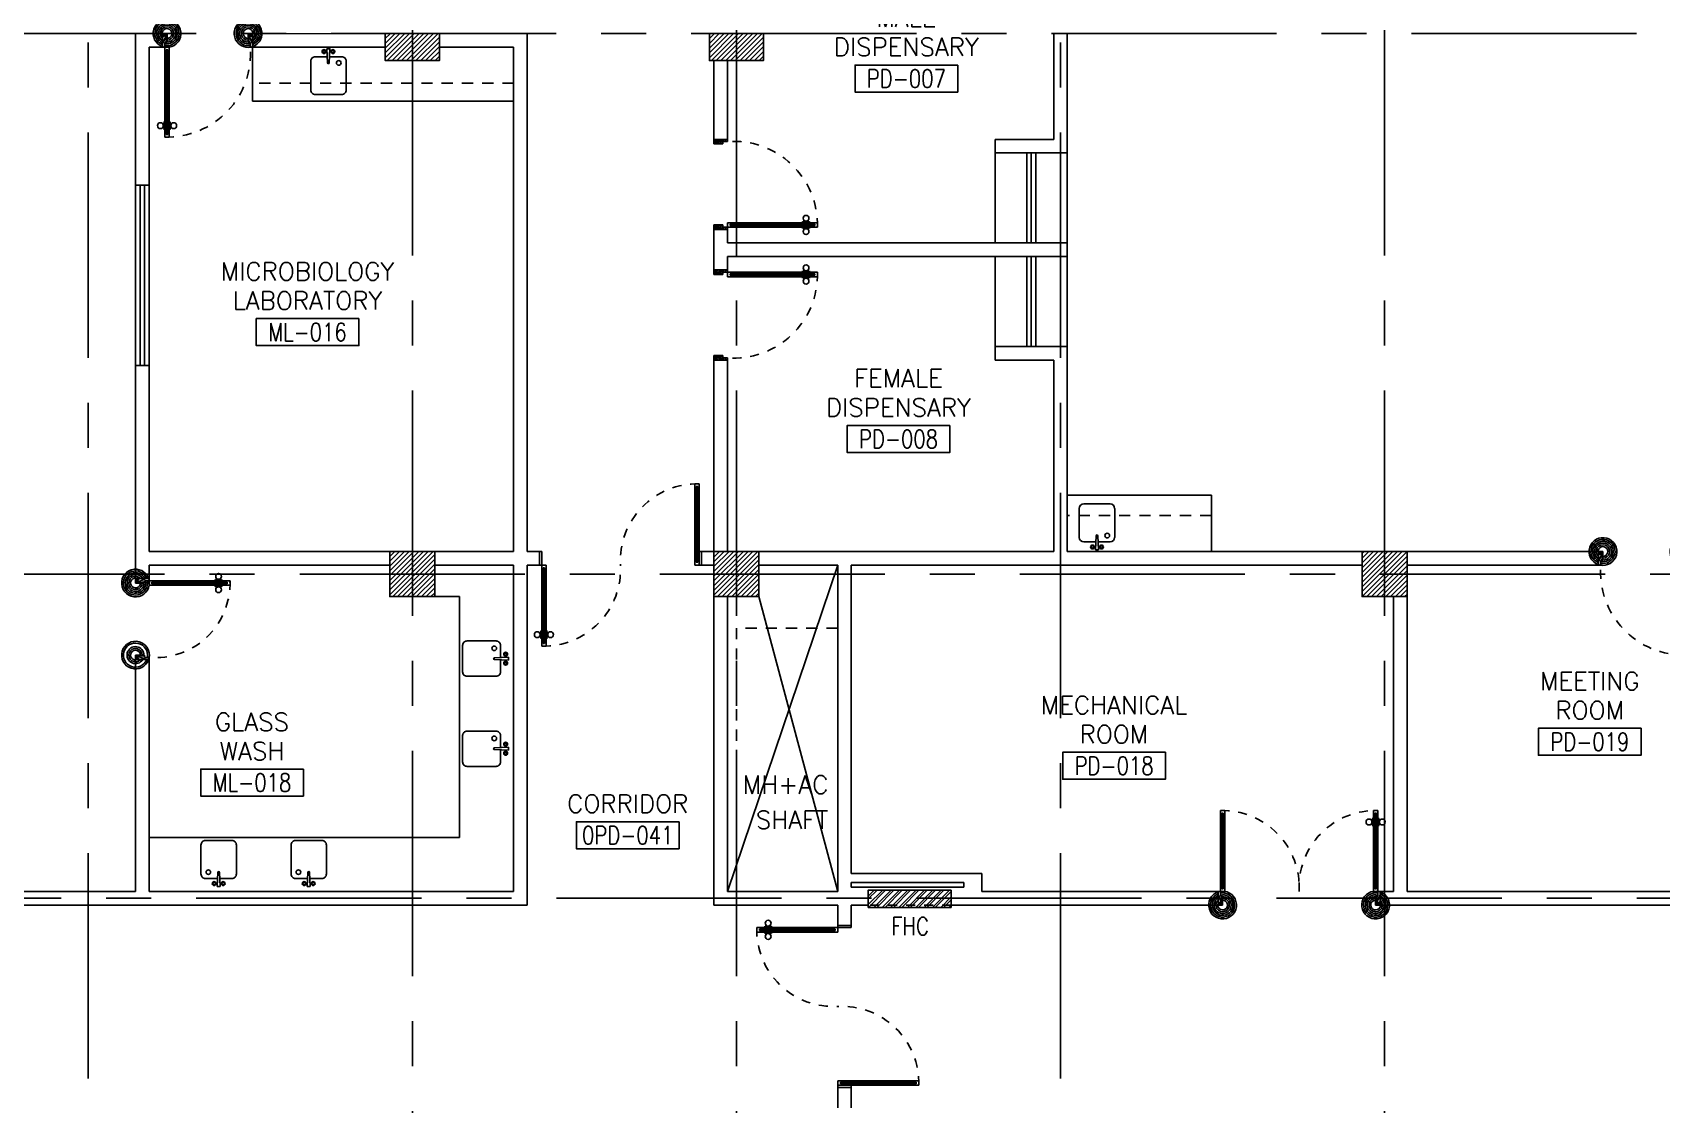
# Model space of a CAD drawing. Extents: x 417820 to 418048, y 43448 to 43539.
# Drawn here: x 417841.64 to 417859.73, y 43482.59 to 43494.48 of the extents above; entities that cross this region are included whole.
import ezdxf
from ezdxf.enums import TextEntityAlignment as Align

# ---------------------------------------------------------------- set-up
doc = ezdxf.new("R2010")
doc.units = 0
doc.header["$MEASUREMENT"] = 0
for name, pattern in [('CENTERX2', [4, 2.5, -0.5, 0.5, -0.5]), ('HIDDEN', [0.375, 0.25, -0.125]), ('HIDDEN2', [0.1875, 0.125, -0.0625])]:
    doc.linetypes.add(name, pattern=pattern)
doc.layers.get('0').update_dxf_attribs({"color": 11, "linetype": 'CONTINUOUS'})
for name, color, linetype in [('AXES', 11, 'CENTERX2'), ('COL', 11, 'CONTINUOUS'), ('COUNTER', 11, 'CONTINUOUS'), ('DIM', 11, 'CONTINUOUS'), ('DOOR', 11, 'CONTINUOUS'), ('FHC', 11, 'CONTINUOUS'), ('GAR', 11, 'CONTINUOUS'), ('HAT', 11, 'CONTINUOUS'), ('HIDDEN', 11, 'HIDDEN2'), ('Locker', 11, 'CONTINUOUS'), ('ME-FIX', 11, 'CONTINUOUS'), ('RM-BOX', 11, 'CONTINUOUS'), ('RM-NAME', 11, 'CONTINUOUS'), ('RM-NO', 11, 'CONTINUOUS'), ('WALL', 11, 'CONTINUOUS'), ('WIN', 11, 'CONTINUOUS')]:
    doc.layers.add(name, color=color, linetype=linetype)
doc.styles.add('ROMANS', font='ROMANS.shx', dxfattribs={"width": 0.6})

# ---------------------------------------------------------------- blocks, each defined once
blk = doc.blocks.new('A$C272A55A0')
at = {"layer": 'DOOR', "color": 0, "linetype": 'ByBlock'}
for p, q in [((0, 900), (0, 1050)), ((50, 1050), (0, 1050)), ((25, 950), (50, 950)), ((25, 900), (25, 950)), ((50, 950), (50, 1050)), ((1750, 950), (1750, 1050)), ((1750, 1050), (1800, 1050)), ((1775, 950), (1750, 950)), ((1775, 900), (1775, 950)), ((1800, 1050), (1800, 900)), ((0, 900), (25, 900)), ((75, 900), (25, 900)), ((25, 850), (25, 900)), ((42, 850), (25, 850)), ((58, 870), (42, 870)), ((42, 870), (42, 850)), ((58, 850), (58, 870)), ((75, 850), (58, 850)), ((75, 900), (75, 850)), ((1725, 900), (1775, 900)), ((1725, 900), (1725, 850)), ((1725, 850), (1742, 850)), ((1742, 870), (1758, 870)), ((1742, 850), (1742, 870)), ((1758, 870), (1758, 850)), ((1758, 850), (1775, 850)), ((1800, 900), (1775, 900)), ((1775, 850), (1775, 900)), ((25, 50), (42, 50)), ((25, 50), (25, 0)), ((25, 0), (75, 0)), ((75, 0), (25, 0)), ((42, 50), (42, 30)), ((42, 30), (58, 30)), ((58, 50), (75, 50)), ((58, 50), (58, 30)), ((75, 50), (75, 0)), ((1718, 160), (1709, 160)), ((1709, 95), (1709, 160)), ((1718, 95), (1709, 95)), ((1725, 173), (1718, 173)), ((1718, 173), (1718, 83)), ((1718, 95), (1718, 160)), ((1725, 83), (1718, 83)), ((1742, 50), (1725, 50)), ((1725, 50), (1725, 0)), ((1775, 0), (1725, 0)), ((1725, 0), (1775, 0)), ((1742, 50), (1742, 30)), ((1758, 30), (1742, 30)), ((1775, 50), (1758, 50)), ((1758, 50), (1758, 30)), ((1775, 173), (1782, 173)), ((1775, 83), (1782, 83)), ((1775, 50), (1775, 0)), ((1782, 173), (1782, 83)), ((1782, 160), (1791, 160)), ((1782, 95), (1782, 160)), ((1782, 95), (1791, 95)), ((1791, 95), (1791, 160))]:
    blk.add_line(p, q, dxfattribs=at)
at = {"layer": 'DOOR', "color": 9, "linetype": 'ByBlock'}
for p, q in [((50, 1050), (0, 1010)), ((50, 1050), (0, 937)), ((50, 1050), (37, 950)), ((1750, 1050), (1800, 1010)), ((1750, 1050), (1800, 937)), ((1750, 1050), (1763, 950))]:
    blk.add_line(p, q, dxfattribs=at)
at = {"layer": 'DOOR', "linetype": 'ByBlock'}
for p, q in [((25, 850), (25, 50)), ((42, 850), (42, 50)), ((58, 850), (58, 50)), ((75, 50), (75, 850)), ((1725, 50), (1725, 850)), ((1742, 850), (1742, 50)), ((1758, 850), (1758, 50)), ((1775, 850), (1775, 50))]:
    blk.add_line(p, q, dxfattribs=at)
at = {"layer": 'DOOR', "color": 0, "linetype": 'ByBlock'}
for centre in [(1676, 128), (1824, 128)]:
    blk.add_circle(centre, 32.4, dxfattribs=at)
at = {"layer": 'DOOR', "color": 9, "linetype": 'ByBlock'}
for centre, radius, start, end in [((50, 1050), 54.4, 203.2074, 270), ((50, 1050), 74.4, 227.7764, 270), ((50, 1050), 94.4, 238.0182, 270), ((50, 1050), 114, 244.0838, 257.3774), ((50, 1050), 134, 248.1598, 259.28), ((50, 1050), 34.4, 180, 270), ((50, 1050), 14.4, 180, 270), ((1750, 1050), 14.4, 270, 0), ((1750, 1050), 34.4, 270, 0), ((1750, 1050), 54.4, 270, 336.7926), ((1750, 1050), 74.4, 270, 312.2236), ((1750, 1050), 94.4, 270, 301.9818), ((1750, 1050), 114, 282.6226, 295.9162), ((1750, 1050), 134, 280.72, 291.8402), ((50, 1050), 154, 251.1053, 256.2858), ((1750, 1050), 154, 283.7142, 288.8947)]:
    blk.add_arc(centre, radius, start, end, dxfattribs=at)
at = {"layer": 'DOOR', "linetype": 'HIDDEN', "ltscale": 0.5}
for centre, start, end in [((50, 851), 268.3174, 3.2965), ((1750, 851), 176.7035, 271.6826)]:
    blk.add_arc(centre, 851, start, end, dxfattribs=at)
at = {"layer": 'WALL', "linetype": 'ByBlock'}
blk.add_line((1800, 900), (1800, 1050), dxfattribs=at)
blk = doc.blocks.new('*X88')
at = {"color": 0}
for p, q in [((49339, 32263), (49838, 32761)), ((49339, 32316), (49785, 32761)), ((49339, 32369), (49732, 32761)), ((49339, 32422), (49679, 32761)), ((49339, 32475), (49625, 32761)), ((49339, 32528), (49572, 32761)), ((49339, 32581), (49519, 32761)), ((49339, 32634), (49466, 32761)), ((49339, 32687), (49413, 32761)), ((49339, 32740), (49360, 32761)), ((49391, 32261), (49839, 32710)), ((49444, 32261), (49839, 32657)), ((49497, 32261), (49839, 32603)), ((49550, 32261), (49839, 32550)), ((49603, 32261), (49839, 32497)), ((49656, 32261), (49839, 32444)), ((49709, 32261), (49839, 32391)), ((49762, 32261), (49839, 32338)), ((49815, 32261), (49839, 32285))]:
    blk.add_line(p, q, dxfattribs=at)
blk = doc.blocks.new('COL50')
at = {"layer": 'COL'}
blk.add_lwpolyline([(-250, 250), (-250, -250), (250, -250), (250, 250)], close=True, dxfattribs=at)
blk = doc.blocks.new('RM1')
at = {"layer": 'RM-BOX'}
blk.add_lwpolyline([(570, -200), (-570, -200), (-570, -500), (570, -500)], close=True, dxfattribs=at)
at = {"layer": 'RM-NAME', "style": 'ROMANS'}
for tag, p in [('ROOMNAME1', (0, 324)), ('ROOMNAME2', (0, 0))]:
    blk.add_attdef(tag, text='', height=200, dxfattribs=at).set_placement(p, align=Align.MIDDLE)
at = {"layer": 'RM-NO', "style": 'ROMANS', "width": 0.8}
blk.add_attdef('ROOMNO', text='', height=200, dxfattribs=at).set_placement((0, -350), align=Align.MIDDLE)
blk = doc.blocks.new('DOOR90')
at = {"layer": 'DOOR', "color": 7, "linetype": 'ByBlock'}
for p, q in [((-150, 0), (0, 0)), ((-150, 0), (-150, -25)), ((0, -50), (-114, 0)), ((0, -50), (-40, 0)), ((0, -50), (0, 0)), ((-1000, -25), (-1050, -25)), ((-1050, -75), (-1050, -25)), ((-1050, -25), (-1050, -75)), ((-1000, -75), (-1050, -75)), ((-1000, -42), (-1020, -42)), ((-1020, -42), (-1020, -58)), ((-1000, -58), (-1020, -58)), ((-1000, -25), (-1000, -42)), ((-1000, -58), (-1000, -75)), ((-878, -18), (-968, -18)), ((-968, -25), (-968, -18)), ((-968, -75), (-968, -82)), ((-878, -82), (-968, -82)), ((-955, -9), (-890, -9)), ((-955, -18), (-955, -9)), ((-955, -18), (-890, -18)), ((-955, -82), (-890, -82)), ((-955, -82), (-955, -91)), ((-955, -91), (-890, -91)), ((-890, -18), (-890, -9)), ((-890, -82), (-890, -91)), ((-878, -25), (-878, -18)), ((-878, -75), (-878, -82)), ((-200, -25), (-150, -25)), ((-200, -42), (-200, -25)), ((-180, -42), (-200, -42)), ((-200, -58), (-180, -58)), ((-200, -75), (-200, -58)), ((-150, -75), (-200, -75)), ((-180, -58), (-180, -42)), ((-150, -25), (-100, -25)), ((-150, -75), (-150, -25)), ((-100, -25), (-100, -50)), ((0, -50), (-100, -37)), ((-100, -50), (0, -50)), ((-150, -875), (-100, -875)), ((-150, -900), (-150, -875)), ((-150, -900), (0, -900)), ((0, -900), (-150, -900)), ((0, -850), (-114, -900)), ((-100, -875), (-100, -850)), ((0, -850), (-100, -863)), ((-100, -850), (0, -850)), ((0, -850), (-40, -900)), ((0, -850), (0, -900))]:
    blk.add_line(p, q, dxfattribs=at)
at = {"layer": 'DOOR', "linetype": 'ByBlock'}
for p, q in [((-200, -25), (-1000, -25)), ((-200, -42), (-1000, -42)), ((-200, -58), (-1000, -58)), ((-1000, -75), (-200, -75))]:
    blk.add_line(p, q, dxfattribs=at)
at = {"layer": 'DOOR', "color": 7, "linetype": 'ByBlock'}
for centre in [(-923, 24), (-923, -124)]:
    blk.add_circle(centre, 32.4, dxfattribs=at)
for centre, radius, start, end in [((0, -50), 154, 161.1053, 166.2858), ((0, -50), 94.4, 148.0182, 180), ((0, -50), 134, 158.1598, 169.28), ((0, -50), 114, 154.0838, 167.3774), ((0, -50), 74.4, 137.7764, 180), ((0, -50), 54.4, 113.2074, 180), ((0, -50), 34.4, 90, 180), ((0, -50), 14.4, 90, 180), ((0, -850), 154, 193.7142, 198.8947), ((0, -850), 134, 190.72, 201.8402), ((0, -850), 94.4, 180, 211.9818), ((0, -850), 74.4, 180, 222.2236), ((0, -850), 54.4, 180, 246.7926), ((0, -850), 34.4, 180, 270), ((0, -850), 14.4, 180, 270)]:
    blk.add_arc(centre, radius, start, end, dxfattribs=at)
at = {"layer": 'DOOR', "linetype": 'HIDDEN', "ltscale": 0.5}
blk.add_arc((-222, -50), 828, 178.2701, 275.003, dxfattribs=at)
blk = doc.blocks.new('*X94')
at = {"color": 0}
for p, q in [((38539, 32281), (39019, 32761)), ((38539, 32334), (38966, 32761)), ((38539, 32387), (38913, 32761)), ((38539, 32440), (38860, 32761)), ((38539, 32493), (38807, 32761)), ((38539, 32546), (38754, 32761)), ((38539, 32600), (38701, 32761)), ((38539, 32653), (38648, 32761)), ((38539, 32706), (38595, 32761)), ((38539, 32759), (38542, 32761)), ((38572, 32261), (39039, 32728)), ((38625, 32261), (39039, 32675)), ((38678, 32261), (39039, 32622)), ((38731, 32261), (39039, 32569)), ((38784, 32261), (39039, 32516)), ((38837, 32261), (39039, 32463)), ((38890, 32261), (39039, 32410)), ((38943, 32261), (39039, 32357)), ((38996, 32261), (39039, 32304))]:
    blk.add_line(p, q, dxfattribs=at)
blk = doc.blocks.new('*X93')
at = {"color": 0}
for p, q in [((42139, 32275), (42625, 32761)), ((42139, 32328), (42572, 32761)), ((42139, 32381), (42519, 32761)), ((42139, 32434), (42466, 32761)), ((42139, 32487), (42413, 32761)), ((42139, 32540), (42360, 32761)), ((42139, 32593), (42307, 32761)), ((42139, 32646), (42254, 32761)), ((42139, 32699), (42201, 32761)), ((42139, 32752), (42148, 32761)), ((42178, 32261), (42639, 32722)), ((42231, 32261), (42639, 32669)), ((42284, 32261), (42639, 32616)), ((42337, 32261), (42639, 32563)), ((42390, 32261), (42639, 32510)), ((42443, 32261), (42639, 32457)), ((42496, 32261), (42639, 32404)), ((42549, 32261), (42639, 32351)), ((42602, 32261), (42639, 32298))]:
    blk.add_line(p, q, dxfattribs=at)
blk = doc.blocks.new('A$C24ED45A6')
at = {"layer": 'DOOR', "color": 0, "linetype": 'ByBlock'}
for p, q in [((925, 1100), (925, 1150)), ((925, 1150), (975, 1150)), ((975, 1150), (925, 1150)), ((942, 1100), (925, 1100)), ((942, 1100), (942, 1120)), ((958, 1120), (942, 1120)), ((958, 1100), (958, 1120)), ((975, 1100), (958, 1100)), ((975, 1100), (975, 1150)), ((909, 1055), (909, 990)), ((918, 1055), (909, 1055)), ((918, 990), (909, 990)), ((918, 978), (918, 1068)), ((925, 1068), (918, 1068)), ((918, 1055), (918, 990)), ((925, 978), (918, 978)), ((975, 1068), (982, 1068)), ((975, 978), (982, 978)), ((982, 978), (982, 1068)), ((982, 1055), (982, 990)), ((982, 1055), (991, 1055)), ((982, 990), (991, 990)), ((991, 1055), (991, 990)), ((925, 150), (925, 200)), ((925, 200), (942, 200)), ((942, 200), (942, 180)), ((958, 180), (958, 200)), ((958, 200), (975, 200)), ((975, 200), (975, 150)), ((0, 0), (0, 150)), ((0, 150), (25, 150)), ((50, 0), (0, 0)), ((25, 150), (25, 100)), ((25, 100), (50, 100)), ((50, 100), (50, 0)), ((925, 150), (975, 150)), ((942, 180), (958, 180)), ((975, 100), (950, 100)), ((950, 100), (950, 0)), ((1000, 150), (975, 150)), ((975, 150), (975, 100)), ((1000, 150), (1000, 0)), ((950, 0), (1000, 0))]:
    blk.add_line(p, q, dxfattribs=at)
at = {"layer": 'DOOR', "linetype": 'ByBlock'}
for p, q in [((925, 1100), (925, 200)), ((942, 200), (942, 1100)), ((958, 200), (958, 1100)), ((975, 200), (975, 1100))]:
    blk.add_line(p, q, dxfattribs=at)
at = {"layer": 'DOOR', "color": 9, "linetype": 'ByBlock'}
for p, q in [((50, 0), (0, 114)), ((50, 0), (0, 40)), ((50, 0), (37, 100)), ((950, 0), (1000, 114)), ((950, 0), (963, 100)), ((950, 0), (1000, 40))]:
    blk.add_line(p, q, dxfattribs=at)
at = {"layer": 'DOOR', "color": 0, "linetype": 'ByBlock'}
for centre in [(876, 1023), (1024, 1023)]:
    blk.add_circle(centre, 32.4, dxfattribs=at)
at = {"layer": 'DOOR', "linetype": 'HIDDEN', "ltscale": 0.5}
blk.add_arc((950, 222), 928, 88.456, 184.4816, dxfattribs=at)
at = {"layer": 'DOOR', "color": 9, "linetype": 'ByBlock'}
for centre, radius, start, end in [((50, 0), 154, 103.7142, 108.8947), ((50, 0), 134, 100.72, 111.8402), ((50, 0), 114, 102.6226, 115.9162), ((50, 0), 94.4, 90, 121.9818), ((50, 0), 74.4, 90, 132.2236), ((50, 0), 54.4, 90, 156.7926), ((50, 0), 34.4, 90, 180), ((50, 0), 14.4, 90, 180), ((950, 0), 94.4, 58.0182, 90), ((950, 0), 74.4, 47.7764, 90), ((950, 0), 54.4, 23.2074, 90), ((950, 0), 34.4, 0, 90), ((950, 0), 14.4, 0, 90), ((950, 0), 134, 68.1598, 79.28), ((950, 0), 114, 64.0838, 77.3774), ((950, 0), 154, 71.1053, 76.2858)]:
    blk.add_arc(centre, radius, start, end, dxfattribs=at)
at = {"layer": 'WALL'}
blk.add_line((1000, 0), (1000, 150), dxfattribs=at)
blk = doc.blocks.new('fe-door')
at = {"layer": 'DOOR', "color": 0, "linetype": 'ByBlock'}
for p, q in [((-900, 1775), (-900, 1725)), ((-900, 1725), (-900, 1775)), ((-850, 1775), (-900, 1775)), ((-850, 1725), (-900, 1725)), ((-870, 1758), (-870, 1742)), ((-850, 1758), (-870, 1758)), ((-850, 1742), (-870, 1742)), ((-850, 1775), (-850, 1758)), ((-850, 1742), (-850, 1725)), ((-818, 1775), (-818, 1782)), ((-728, 1782), (-818, 1782)), ((-818, 1725), (-818, 1718)), ((-728, 1718), (-818, 1718)), ((-805, 1782), (-805, 1791)), ((-805, 1791), (-740, 1791)), ((-805, 1782), (-740, 1782)), ((-805, 1718), (-805, 1709)), ((-805, 1718), (-740, 1718)), ((-805, 1709), (-740, 1709)), ((-740, 1782), (-740, 1791)), ((-740, 1718), (-740, 1709)), ((-728, 1775), (-728, 1782)), ((-728, 1725), (-728, 1718)), ((-50, 1758), (-50, 1775)), ((-50, 1775), (0, 1775)), ((-30, 1758), (-50, 1758)), ((-50, 1725), (-50, 1742)), ((-50, 1742), (-30, 1742)), ((0, 1725), (-50, 1725)), ((-30, 1742), (-30, 1758)), ((150, 1800), (0, 1800)), ((0, 1800), (0, 1775)), ((0, 1725), (0, 1775)), ((0, 1775), (150, 1775)), ((150, 1775), (150, 1800)), ((0, 75), (0, 25)), ((0, 75), (50, 75)), ((0, 0), (0, 25)), ((0, 25), (50, 25)), ((150, 25), (0, 25)), ((0, 0), (150, 0)), ((30, 58), (30, 42)), ((50, 58), (30, 58)), ((30, 42), (50, 42)), ((50, 75), (50, 58)), ((50, 42), (50, 25)), ((150, 25), (150, 0)), ((850, 58), (850, 75)), ((850, 75), (900, 75)), ((850, 58), (870, 58)), ((850, 25), (850, 42)), ((850, 42), (870, 42)), ((850, 25), (900, 25)), ((870, 42), (870, 58)), ((900, 25), (900, 75)), ((900, 75), (900, 25))]:
    blk.add_line(p, q, dxfattribs=at)
at = {"layer": 'DOOR', "linetype": 'ByBlock'}
for p, q in [((-50, 1775), (-850, 1775)), ((-50, 1758), (-850, 1758)), ((-50, 1742), (-850, 1742)), ((-850, 1725), (-50, 1725)), ((850, 75), (50, 75)), ((50, 58), (850, 58)), ((50, 42), (850, 42)), ((50, 25), (850, 25))]:
    blk.add_line(p, q, dxfattribs=at)
at = {"layer": 'DOOR', "color": 0, "linetype": 'ByBlock'}
for centre in [(-773, 1824), (-773, 1676)]:
    blk.add_circle(centre, 32.4, dxfattribs=at)
at = {"layer": 'DOOR', "linetype": 'HIDDEN', "ltscale": 0.5}
for centre, start, end in [((-49, 1750), 178.3174, 273.2965), ((49, 50), 358.3174, 93.2965)]:
    blk.add_arc(centre, 851, start, end, dxfattribs=at)
at = {"layer": 'WALL'}
for p, q in [((0, 1800), (150, 1800)), ((0, 0), (150, 0))]:
    blk.add_line(p, q, dxfattribs=at)
at = {"layer": 'WALL', "linetype": 'ByBlock'}
blk.add_line((0, 1800), (150, 1800), dxfattribs=at)
blk = doc.blocks.new('A$C347D0806')
at = {"layer": 'ME-FIX'}
for p, q in [((0.157, 1.467), (0.478, 1.467)), ((0.627, 1.6), (0.627, 0)), ((0.019, 1.254), (0.019, 1.287)), ((0.019, 1.287), (0.174, 1.28)), ((0.107, 1.28), (0.107, 1.417)), ((0.528, 1.417), (0.528, 1.124)), ((0.019, 1.254), (0.174, 1.261)), ((0.107, 1.124), (0.107, 1.261)), ((0.478, 1.074), (0.157, 1.074)), ((0.627, 0), (0, 0))]:
    blk.add_line(p, q, dxfattribs=at)
for centre, radius in [((0.05, 1.32), 0.0217), ((0.05, 1.32), 0.014), ((0.05, 1.221), 0.0217), ((0.05, 1.221), 0.014), ((0.177, 1.156), 0.0255)]:
    blk.add_circle(centre, radius, dxfattribs=at)
for centre, radius, start, end in [((0.157, 1.417), 0.0499, 90, 180), ((0.478, 1.417), 0.0499, 0, 90), ((0.174, 1.27), 0.00997, 270, 90), ((0.157, 1.124), 0.0499, 180, 270), ((0.478, 1.124), 0.0499, 270, 0)]:
    blk.add_arc(centre, radius, start, end, dxfattribs=at)

msp = doc.modelspace()

# ---------------------------------------------------------------- hatches: boundary and pattern name
at = {"layer": 'FHC', "linetype": 'ByBlock', "ltscale": 0.3}
h = msp.add_hatch(dxfattribs=at)
h.set_pattern_fill('ANSI32', color=11, scale=175, style=0)
h.set_pattern_definition([(44.999998, (417618.725424, 43453.72332), (-0.046403885, 0.046403882), []), (44.999998, (417618.75636, 43453.72332), (-0.046403885, 0.046403882), [])])
h.paths.add_polyline_path([(417851.8416, 43484.7743), (417851.8416, 43484.9643), (417850.9216, 43484.9643), (417850.9216, 43484.7743)])
h.paths.add_polyline_path([(417850.709, 43484.3532), (417850.709, 43484.774), (417850.9715, 43484.774), (417850.9715, 43484.3532)], flags=9)
at = {"layer": 'HAT'}
h = msp.add_hatch(dxfattribs=at)
h.set_pattern_fill('ANSI31', color=256, scale=0.3, style=0)
h.set_pattern_definition([(45, (417487.311385, 43455.643322), (-0.0265165043, 0.0265165043), [])])
h.paths.add_polyline_path([(417845.8566, 43494.1743), (417845.8566, 43494.4743), (417845.5566, 43494.4743), (417845.5566, 43494.1743)])
h.paths.add_polyline_path([(417846.1566, 43494.1743), (417846.1566, 43494.4743), (417845.8566, 43494.4743), (417845.8566, 43494.1743)])
h = msp.add_hatch(dxfattribs=at)
h.set_pattern_fill('ANSI31', color=256, scale=0.3, style=0)
h.set_pattern_definition([(45, (417490.911385, 43455.643322), (-0.0265165043, 0.0265165043), [])])
h.paths.add_polyline_path([(417849.4566, 43494.1743), (417849.4566, 43494.4743), (417849.1566, 43494.4743), (417849.1566, 43494.1743)])
h.paths.add_polyline_path([(417849.7566, 43494.1743), (417849.7566, 43494.4743), (417849.4566, 43494.4743), (417849.4566, 43494.1743)])

# ---------------------------------------------------------------- linework, layer by layer
at = {"layer": 'AXES'}
for p, q in [((417845.8566, 43460.01), (417845.8566, 43538.4875)), ((417849.4566, 43460.01), (417849.4566, 43538.4875)), ((417856.6566, 43460.01), (417856.6566, 43538.4875)), ((417842.2566, 43466.8743), (417842.2566, 43525.6943)), ((417853.0566, 43466.8743), (417853.0566, 43525.6943)), ((417820.9552, 43494.4743), (417889.6966, 43494.4743)), ((417820.6052, 43488.4743), (417889.6966, 43488.4743)), ((417831.4566, 43484.8743), (417889.6966, 43484.8743))]:
    msp.add_line(p, q, dxfattribs=at)
at = {"layer": 'COL'}
for points in [[(417846.1566, 43494.4743), (417845.5566, 43494.4743), (417845.5566, 43494.1743), (417846.1566, 43494.1743)], [(417849.7566, 43494.4743), (417849.1566, 43494.4743), (417849.1566, 43494.1743), (417849.7566, 43494.1743)]]:
    msp.add_lwpolyline(points, close=True, dxfattribs=at)
at = {"layer": 'COUNTER'}
for p, q in [((417852.3316, 43493.1493), (417852.3316, 43492.1493)), ((417853.1316, 43492.1493), (417853.1316, 43493.1493)), ((417852.3316, 43490.9993), (417852.3316, 43491.9993)), ((417853.1316, 43491.9993), (417853.1316, 43490.9993))]:
    msp.add_line(p, q, dxfattribs=at)
at = {"layer": 'FHC', "linetype": 'ByBlock', "ltscale": 0.3}
for p, q in [((417850.9216, 43484.9643), (417851.8416, 43484.9643)), ((417850.9216, 43484.7743), (417850.9216, 43484.9643)), ((417851.8416, 43484.9643), (417851.8416, 43484.7743)), ((417851.8416, 43484.7743), (417850.9216, 43484.7743))]:
    msp.add_line(p, q, dxfattribs=at)
at = {"layer": 'FHC', "color": 250, "linetype": 'HIDDEN', "ltscale": 0.25}
msp.add_line((417851.8416, 43484.7993), (417850.9216, 43484.7993), dxfattribs=at)
at = {"layer": 'GAR'}
for p, q in [((417849.3566, 43484.9493), (417850.5816, 43488.5743)), ((417850.5816, 43484.9493), (417849.7066, 43488.2243))]:
    msp.add_line(p, q, dxfattribs=at)
at = {"layer": 'HIDDEN'}
for p, q in [((417849.4566, 43487.8743), (417849.4566, 43484.9493)), ((417850.5816, 43487.8743), (417849.4566, 43487.8743))]:
    msp.add_line(p, q, dxfattribs=at)
at = {"layer": 'ME-FIX', "linetype": 'Continuous'}
msp.add_line((417844.082, 43494.3243), (417844.082, 43493.7243), dxfattribs=at)
at = {"layer": 'ME-FIX'}
for p, q in [((417846.9816, 43493.7243), (417846.9816, 43494.3243)), ((417844.082, 43493.7243), (417846.9816, 43493.7243)), ((417846.1066, 43488.2243), (417846.3816, 43488.2243)), ((417846.3816, 43488.2243), (417846.3816, 43485.5493)), ((417846.3816, 43485.5493), (417842.9316, 43485.5493))]:
    msp.add_line(p, q, dxfattribs=at)
at = {"layer": 'ME-FIX', "linetype": 'HIDDEN2'}
for p, q in [((417846.9816, 43493.9243), (417844.082, 43493.9243)), ((417854.7318, 43489.1243), (417853.1316, 43489.1243))]:
    msp.add_line(p, q, dxfattribs=at)
at = {"layer": 'ME-FIX'}
for points in [[(417844.912, 43494.217), (417844.7782, 43494.217, 0.4142136), (417844.7283, 43494.1671), (417844.7283, 43493.846, 0.4142136), (417844.7782, 43493.7962), (417845.0711, 43493.7962, 0.4142136), (417845.121, 43493.846), (417845.121, 43494.1671, 0.4142136), (417845.0711, 43494.217), (417844.9372, 43494.217)], [(417846.836, 43487.5223), (417846.836, 43487.3884, -0.4142136), (417846.7861, 43487.3386), (417846.465, 43487.3386, -0.4142136), (417846.4151, 43487.3884), (417846.4151, 43487.6813, -0.4142136), (417846.465, 43487.7312), (417846.7861, 43487.7312, -0.4142136), (417846.836, 43487.6813), (417846.836, 43487.5475)], [(417846.836, 43486.5223), (417846.836, 43486.3884, -0.4142136), (417846.7861, 43486.3386), (417846.465, 43486.3386, -0.4142136), (417846.4151, 43486.3884), (417846.4151, 43486.6813, -0.4142136), (417846.465, 43486.7312), (417846.7861, 43486.7312, -0.4142136), (417846.836, 43486.6813), (417846.836, 43486.5475)], [(417843.718, 43485.095), (417843.8519, 43485.095, 0.4142136), (417843.9018, 43485.1448), (417843.9018, 43485.4659, 0.4142136), (417843.8519, 43485.5158), (417843.559, 43485.5158, 0.4142136), (417843.5091, 43485.4659), (417843.5091, 43485.1448, 0.4142136), (417843.559, 43485.095), (417843.6928, 43485.095)], [(417844.718, 43485.095), (417844.8519, 43485.095, 0.4142136), (417844.9018, 43485.1448), (417844.9018, 43485.4659, 0.4142136), (417844.8519, 43485.5158), (417844.559, 43485.5158, 0.4142136), (417844.5091, 43485.4659), (417844.5091, 43485.1448, 0.4142136), (417844.559, 43485.095), (417844.6928, 43485.095)]]:
    msp.add_lwpolyline(points, format="xyb", dxfattribs=at)
for points in [[(417844.9086, 43494.3052), (417844.9407, 43494.3052), (417844.9346, 43494.1499, -1), (417844.9146, 43494.1499)], [(417846.9242, 43487.5189), (417846.9242, 43487.5509), (417846.7689, 43487.5449, 1), (417846.7689, 43487.5249)], [(417846.9242, 43486.5189), (417846.9242, 43486.5509), (417846.7689, 43486.5449, 1), (417846.7689, 43486.5249)], [(417843.7215, 43485.0068), (417843.6894, 43485.0068), (417843.6955, 43485.162, -1), (417843.7154, 43485.162)], [(417844.7215, 43485.0068), (417844.6894, 43485.0068), (417844.6955, 43485.162, -1), (417844.7154, 43485.162)]]:
    msp.add_lwpolyline(points, format="xyb", close=True, dxfattribs=at)
for centre, radius in [((417844.8749, 43494.2741), 0.0217), ((417844.8749, 43494.2741), 0.014), ((417844.9744, 43494.2741), 0.0217), ((417844.9744, 43494.2741), 0.014), ((417845.0391, 43494.1476), 0.0255), ((417846.7665, 43487.6493), 0.0255), ((417846.8931, 43487.5846), 0.0217), ((417846.8931, 43487.4851), 0.0217), ((417846.8931, 43487.5846), 0.014), ((417846.8931, 43487.4851), 0.014), ((417846.7665, 43486.6493), 0.0255), ((417846.8931, 43486.5846), 0.0217), ((417846.8931, 43486.5846), 0.014), ((417846.8931, 43486.4851), 0.0217), ((417846.8931, 43486.4851), 0.014), ((417843.591, 43485.1644), 0.0255), ((417844.591, 43485.1644), 0.0255), ((417843.6557, 43485.0379), 0.0217), ((417843.6557, 43485.0379), 0.014), ((417843.7552, 43485.0379), 0.0217), ((417843.7552, 43485.0379), 0.014), ((417844.6557, 43485.0379), 0.0217), ((417844.6557, 43485.0379), 0.014), ((417844.7552, 43485.0379), 0.0217), ((417844.7552, 43485.0379), 0.014)]:
    msp.add_circle(centre, radius, dxfattribs=at)
at = {"layer": 'WALL'}
for p, q in [((417842.7816, 43494.4743), (417842.7816, 43492.7905)), ((417843.082, 43494.3243), (417843.082, 43494.4743)), ((417844.082, 43494.4743), (417844.082, 43494.3243)), ((417844.082, 43494.3243), (417844.082, 43494.4743)), ((417845.5566, 43494.4707), (417844.082, 43494.4726)), ((417845.6066, 43494.4743), (417845.4566, 43494.4743)), ((417847.1316, 43494.4743), (417846.1066, 43494.4743)), ((417847.1316, 43494.4743), (417847.1316, 43488.7243)), ((417852.9816, 43494.4743), (417853.1316, 43494.4743)), ((417852.9816, 43493.2993), (417852.9816, 43494.4743)), ((417853.1316, 43494.4743), (417853.1316, 43493.1493)), ((417842.9316, 43494.3243), (417842.9316, 43492.7905)), ((417843.082, 43494.3243), (417842.9316, 43494.3243)), ((417845.5566, 43494.3243), (417844.082, 43494.3243)), ((417846.9816, 43494.3243), (417846.1557, 43494.3243)), ((417846.9816, 43494.3243), (417846.9816, 43488.7243)), ((417849.2066, 43493.2993), (417849.2066, 43494.1743)), ((417849.3566, 43493.2993), (417849.3566, 43494.1743)), ((417849.3566, 43493.2993), (417849.2066, 43493.2993)), ((417852.3316, 43493.2993), (417852.9816, 43493.2993)), ((417852.3316, 43493.2993), (417852.3316, 43493.1493)), ((417852.3316, 43493.1493), (417853.1316, 43493.1493)), ((417842.9316, 43492.7905), (417842.7816, 43492.7905)), ((417849.2066, 43491.8493), (417849.2066, 43492.2993)), ((417849.3566, 43492.2993), (417849.2066, 43492.2993)), ((417849.3566, 43492.1493), (417849.3566, 43492.2993)), ((417849.3566, 43492.1493), (417853.1316, 43492.1493)), ((417849.3566, 43491.9993), (417853.1316, 43491.9993)), ((417849.3566, 43491.8493), (417849.3566, 43491.9993)), ((417853.1316, 43492.1493), (417853.1316, 43491.9993)), ((417849.3566, 43491.8493), (417849.2066, 43491.8493)), ((417852.3316, 43490.9993), (417853.1316, 43490.9993)), ((417852.3316, 43490.9993), (417852.3316, 43490.8493)), ((417853.1316, 43490.9993), (417853.1316, 43488.7243)), ((417842.7816, 43490.7905), (417842.7816, 43488.4243)), ((417842.9316, 43490.7905), (417842.7816, 43490.7905)), ((417842.9316, 43490.7905), (417842.9316, 43488.7243)), ((417849.2066, 43488.7243), (417849.2066, 43490.8493)), ((417849.3566, 43490.8493), (417849.2066, 43490.8493)), ((417849.3566, 43488.7243), (417849.3566, 43490.8493)), ((417852.3316, 43490.8493), (417852.9816, 43490.8493)), ((417852.9816, 43488.7243), (417852.9816, 43490.8493)), ((417842.9316, 43488.7243), (417845.6066, 43488.7243)), ((417842.9316, 43488.5743), (417845.6066, 43488.5743)), ((417842.9316, 43488.5743), (417842.9316, 43488.4243)), ((417846.1066, 43488.7243), (417846.9816, 43488.7243)), ((417846.1066, 43488.5743), (417846.9816, 43488.5743)), ((417846.9816, 43488.5743), (417846.9816, 43484.9493)), ((417847.2683, 43488.7243), (417847.1316, 43488.7243)), ((417847.2683, 43488.5743), (417847.1316, 43488.5743)), ((417847.1316, 43488.5743), (417847.1316, 43484.7993)), ((417847.2683, 43488.5743), (417847.2683, 43488.7243)), ((417849.2066, 43488.7243), (417849.0683, 43488.7243)), ((417849.0683, 43488.5743), (417849.0683, 43488.7243)), ((417849.2066, 43488.5743), (417849.0683, 43488.5743)), ((417849.7066, 43488.7243), (417852.9816, 43488.7243)), ((417849.7066, 43488.5743), (417850.5816, 43488.5743)), ((417850.5816, 43488.5743), (417850.5816, 43484.9493)), ((417850.7316, 43488.5743), (417856.4066, 43488.5743)), ((417850.7316, 43488.5743), (417850.7316, 43485.1493)), ((417853.1316, 43488.7243), (417856.4066, 43488.7243)), ((417859.0316, 43488.7243), (417856.9066, 43488.7243)), ((417859.0316, 43488.5743), (417856.9066, 43488.5743)), ((417859.0316, 43488.5743), (417859.0316, 43488.7243)), ((417842.9316, 43488.4243), (417842.7816, 43488.4243)), ((417849.2066, 43488.2243), (417849.2066, 43484.7993)), ((417849.3566, 43488.2243), (417849.3566, 43484.9493)), ((417856.7566, 43484.9493), (417856.7566, 43488.2243)), ((417856.9066, 43484.9493), (417856.9066, 43488.2243)), ((417842.9316, 43487.5243), (417842.7816, 43487.5243)), ((417842.7816, 43487.5243), (417842.7816, 43484.9493)), ((417842.9316, 43487.5243), (417842.9316, 43484.9493)), ((417852.1816, 43485.1493), (417850.7316, 43485.1493)), ((417852.1816, 43485.1493), (417852.1816, 43484.9493)), ((417842.7816, 43484.9493), (417831.7066, 43484.9493)), ((417846.9816, 43484.9493), (417842.9316, 43484.9493)), ((417850.5816, 43484.9493), (417849.3566, 43484.9493)), ((417851.9816, 43485.0493), (417850.7316, 43485.0493)), ((417850.7316, 43485.0493), (417850.7316, 43484.9993)), ((417851.9816, 43484.9993), (417850.7316, 43484.9993)), ((417850.9216, 43484.7993), (417850.9216, 43484.9643)), ((417850.9216, 43484.9643), (417851.8416, 43484.9643)), ((417851.8416, 43484.9643), (417851.8416, 43484.7993)), ((417851.9816, 43485.0493), (417851.9816, 43484.9993)), ((417854.8066, 43484.9493), (417852.1816, 43484.9493)), ((417854.8066, 43484.9493), (417854.8066, 43484.7993)), ((417856.6066, 43484.9493), (417856.6066, 43484.7993)), ((417856.7566, 43484.9493), (417856.6066, 43484.9493)), ((417860.1816, 43484.9493), (417856.9066, 43484.9493)), ((417847.1316, 43484.7993), (417835.1316, 43484.7993)), ((417850.5816, 43484.7993), (417849.2066, 43484.7993)), ((417850.5816, 43484.5743), (417850.5816, 43484.7993)), ((417850.7316, 43484.5743), (417850.7316, 43484.7993)), ((417850.9216, 43484.7993), (417850.7316, 43484.7993)), ((417854.8066, 43484.7993), (417851.8416, 43484.7993)), ((417863.8566, 43484.7993), (417856.6066, 43484.7993)), ((417850.5816, 43482.5493), (417850.5816, 43482.7743)), ((417850.7316, 43482.5493), (417850.7316, 43482.7743))]:
    msp.add_line(p, q, dxfattribs=at)
at = {"layer": 'WIN'}
for p, q in [((417852.6816, 43493.1493), (417852.6816, 43492.1493)), ((417852.7316, 43493.1493), (417852.7316, 43492.1493)), ((417852.7816, 43493.1493), (417852.7816, 43492.1493)), ((417842.7816, 43492.7905), (417842.7816, 43490.7905)), ((417842.8316, 43492.7905), (417842.8316, 43490.7905)), ((417842.8816, 43492.7905), (417842.8816, 43490.7905)), ((417842.9316, 43492.7905), (417842.9316, 43490.7905)), ((417852.6816, 43490.9993), (417852.6816, 43491.9993)), ((417852.7316, 43490.9993), (417852.7316, 43491.9993)), ((417852.7816, 43490.9993), (417852.7816, 43491.9993))]:
    msp.add_line(p, q, dxfattribs=at)

# ---------------------------------------------------------------- block references
at = {"layer": 'COL', "xscale": 0.001000000047497451, "yscale": 0.0009999999892897904, "zscale": 0.001}
for p in [(417845.8566, 43488.4743), (417849.4566, 43488.4743), (417856.6566, 43488.4743)]:
    msp.add_blockref('COL50', p, dxfattribs=at)
at = {"layer": 'DIM', "xscale": 0.001000000047497451, "yscale": 0.0009999999892897904, "zscale": 0.001, "rotation": 90}
msp.add_blockref('fe-door', (417849.0683, 43488.5743), dxfattribs=at)
at = {"layer": 'DIM', "xscale": 0.001000000047497451, "yscale": 0.0009999999892897904, "zscale": 0.001}
msp.add_blockref('fe-door', (417850.5816, 43482.7743), dxfattribs=at)
at = {"layer": 'DOOR', "color": 0, "yscale": 0.0009999999892897904, "zscale": 0.001}
for name, p, xscale, rotation in [('A$C24ED45A6', (417844.082, 43494.4743), 0.001000000047497451, 180), ('A$C24ED45A6', (417849.2066, 43493.2993), 0.0009999999892897904, 270), ('A$C24ED45A6', (417849.2066, 43490.8493), -0.0009999999892897904, 270), ('A$C24ED45A6', (417859.0316, 43488.7243), -0.001000000047497451, 180), ('A$C272A55A0', (417854.8066, 43485.8497), -0.001000000047497451, 180)]:
    msp.add_blockref(name, p, dxfattribs=dict(at, xscale=xscale, rotation=rotation))
at = {"layer": 'DOOR', "color": 0, "xscale": -0.001000000047497451, "yscale": 0.0009999999892897904, "zscale": 0.001}
msp.add_blockref('DOOR90', (417842.7816, 43488.4243), dxfattribs=at)
at = {"layer": 'HAT', "xscale": 0.001000000047497451, "yscale": 0.0009999999892897904, "zscale": 0.001}
for p, values in [((417851.344, 43494.3246), {'ROOMNO': 'PD-007', 'ROOMNAME2': 'DISPENSARY', 'ROOMNAME1': 'MALE'}), ((417844.6927, 43491.5094), {'ROOMNO': 'ML-016', 'ROOMNAME2': 'LABORATORY', 'ROOMNAME1': 'MICROBIOLOGY'}), ((417851.2568, 43490.323), {'ROOMNO': 'PD-008', 'ROOMNAME2': 'DISPENSARY', 'ROOMNAME1': 'FEMALE'}), ((417858.9354, 43486.9618), {'ROOMNO': 'PD-019', 'ROOMNAME2': 'ROOM', 'ROOMNAME1': 'MEETING'}), ((417853.6512, 43486.6962), {'ROOMNO': 'PD-018', 'ROOMNAME2': 'ROOM', 'ROOMNAME1': 'MECHANICAL'}), ((417844.0761, 43486.5093), {'ROOMNO': 'ML-018', 'ROOMNAME2': 'WASH', 'ROOMNAME1': 'GLASS'})]:
    msp.add_blockref('RM1', p, dxfattribs=at).add_auto_attribs(values)
for name in ['*X94', '*X93', '*X88']:
    msp.add_blockref(name, (417807.0674, 43455.9633), dxfattribs=at)
at = {"layer": 'Locker', "rotation": 90}
msp.add_blockref('A$C347D0806', (417854.7318, 43488.7243), dxfattribs=at)
at = {"layer": 'WALL', "xscale": 0.001000000047497451, "yscale": 0.0009999999892897904, "zscale": 0.001}
msp.add_blockref('RM1', (417848.2496, 43485.9249), dxfattribs=at).add_auto_attribs({'ROOMNO': '0PD-041', 'ROOMNAME2': 'CORRIDOR'})

# ---------------------------------------------------------------- texts
at = {"layer": 'FHC', "style": 'ROMANS', "width": 0.8}
msp.add_text('FHC', height=0.2, dxfattribs=at).set_placement((417851.1771, 43484.4651))
at = {"layer": 'RM-NAME', "style": 'ROMANS'}
for s, p in [('MH+AC', (417850.0026, 43486.136)), ('SHAFT', (417850.0751, 43485.7455))]:
    msp.add_text(s, height=0.2, dxfattribs=at).set_placement(p, align=Align.MIDDLE)

doc.saveas('drawing.dxf')
